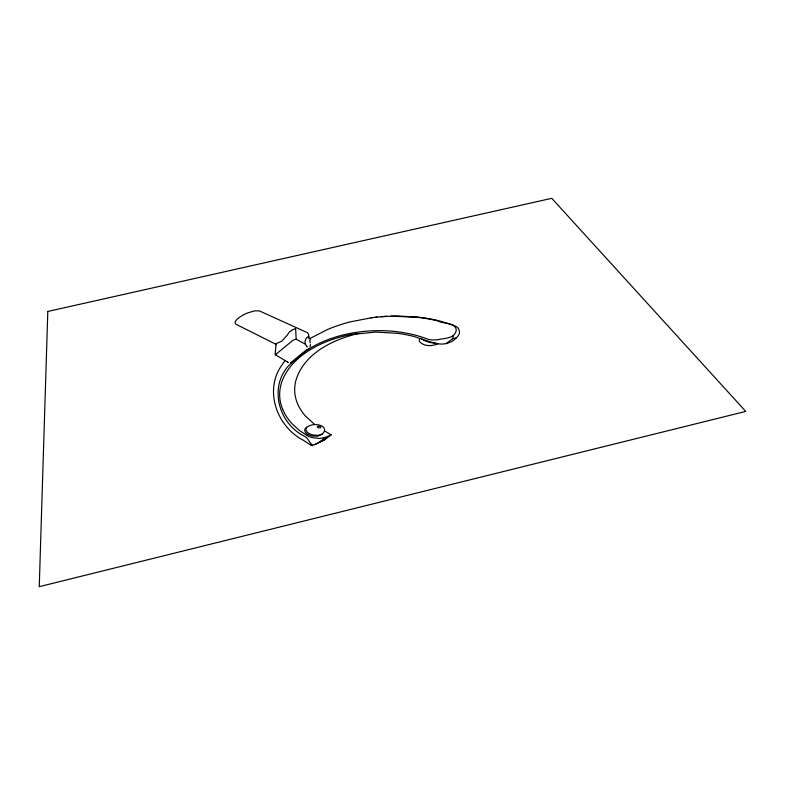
<?xml version="1.0" encoding="UTF-8"?>
<svg xmlns="http://www.w3.org/2000/svg" width="785" height="785" viewBox="0 0 785 785"><rect width="100%" height="100%" fill="white"/><g stroke="black" fill="none" stroke-linecap="round" stroke-linejoin="round"><path stroke-width="1.18" d="M310.409 344.595L310.35 345.233M275.192 353.898L275.977 345.007M310.291 345.655L310.036 346.695M310.065 339.777L310.222 339.238A13.61 7.055 -10.2 0 1 310.772 338.09L327.168 329.68A98.939 54.175 -8.7 0 1 350.11 321.889L372.11 317.66M309.359 348.246L309.025 348.756M282.355 364.446C263.888 389.056 275.957 426.01 303.285 440.228L310.32 444.781M282.659 363.985L285.102 360.541M289.999 331.574L289.537 331.986A12.962 6.643 -10.8 0 0 288.105 333.821A48.13 24.139 -12.4 0 1 287.232 335.264L281.864 341.073L276.369 343.604M306.886 349.541L290.754 362.778L291.971 362.493L307.386 349.845C329.729 335.843 356.567 330.2 382.717 330.681C398.211 331.044 413.715 333.753 428.208 339.316C431.456 340.239 434.89 340.023 438.197 339.66C444.153 338.129 452.641 338.796 455.663 332.447C459.696 322.674 440.807 323.626 437.569 320.829A129.947 72.73 -9 0 0 417.08 317.287L390.989 316.159M291.971 362.493C267.881 383.502 277.144 422.987 304.59 436.303C308.976 437.873 310.33 447.195 314.893 444.487L322.782 440.856A10.882 6.398 -11.2 0 0 325.471 439.237L331.113 434.861L324.47 430.828A9.714 5.672 -11.2 0 1 322.076 434.125L318.514 435.361L313.401 435.047A16.2 9.41 -11 0 1 310.889 434.34L309.408 433.683A16.406 9.528 -10.9 0 1 307.082 432.015L305.64 429.248L306.719 427.383C303.216 428.806 304.776 433.457 308.054 434.537M290.234 331.368L291.529 330.456A11.824 6.054 -10.8 0 1 292.609 329.837M322.066 434.125L317.866 436.224L312.155 436.009A17.358 10.087 -11 0 1 308.054 434.537M352.543 334.361L375.789 332.075L397.495 333.311A106.142 59.513 -9.5 0 1 414.284 336.579L428.453 341.298A54.94 28.221 -6 0 0 433.663 342.76C442.769 345.92 453.298 343.408 458.725 334.93A18.977 9.979 -6.6 0 0 459.608 332.075L458.636 328.837A19.792 10.411 -6.7 0 0 456.713 326.854L452.945 324.902L438.55 320.653A129.505 72.456 -8.9 0 0 418.12 317.13L397.259 315.943L380.803 316.708M314.893 444.487A33.676 19.527 -11.8 0 0 319.976 441.759L325.697 437.314L331.113 434.861M446.086 343.751L452.425 338.826L456.095 337.815M437.981 343.624C432.368 346.46 423.929 346.646 419.563 341.603M293.148 329.563L295.199 328.748M319.976 441.759L325.471 439.237M325.697 437.314L319.515 438.511L312.273 437.618A29.182 16.887 -10.7 0 1 308.26 436.234L299.448 430.523L292.363 424.008A132.076 73.456 -7.6 0 1 284.464 413.106L282.649 409.289M358.922 333.36C333.026 339.414 303.677 353.407 295.739 381A112.873 62.672 -7.7 0 0 296.681 401.37L298.025 404.756A122.656 68.01 -7.4 0 0 305.434 416.04L314.756 424.548M370.952 317.817L376.977 317.032M375.829 317.189L386.976 316.208M306.739 346.057L305.169 344.036L296.151 339.218L294.149 339.787A8.988 4.661 -11 0 0 292.854 340.405L276.497 353.78A4.151 2.169 -11.6 0 0 276.055 354.192L275.849 355.036L287.595 362.022M436.676 343.398L430.69 342.594M316.6 424.548L315.737 424.518A9.577 5.583 -11.3 0 0 306.69 427.364M288.478 362.474L287.801 362.14M423.704 340.19L421.545 338.806M310.536 444.918L310.772 445.056A3.709 2.198 -11.4 0 0 312.351 445.625M306.925 346.391L307.259 347.088M310.232 342.947L309.947 341.475A20.037 10.401 -10 0 1 309.957 340.386M305.169 344.036L304.982 341.485L305.757 339.208A12.383 6.427 -10.4 0 1 308.75 336.206M309.025 338.119L308.534 334.479A12.177 6.251 -10.9 0 0 308.446 334.017L307.288 332.614L259.305 310.87L254.35 310.88L247.118 313.127A28.27 14.071 -11.8 0 0 239.189 317.562C237.462 318.867 233.243 322.095 235.922 324.234L275.241 343.938A3.297 1.698 -11.7 0 1 275.967 344.821M295.66 328.611L296.151 339.218M419.465 341.367A9.234 4.887 -7 0 1 420.073 338.315M316.551 424.656A11.275 6.584 -11.3 0 1 324.519 430.818M275.908 355.075A3.837 2.002 -11.6 0 1 275.192 354.035M309.064 338.109A1.698 0.873 -10.6 0 0 309.31 338.59A2.777 1.433 -10.6 0 0 309.683 338.58M453.024 336.108A12.256 6.476 -6.6 0 1 452.474 338.835M430.72 342.564A30.37 15.837 -6.5 0 1 423.684 340.199M275.398 343.791A1.806 0.932 -11.6 0 1 276.33 343.663M308.495 349.139A2.257 1.187 -10.7 0 1 307.995 349.345M282.698 409.279A117.868 65.675 -8.1 0 1 281.079 384.189C284.572 372.149 293.011 362.13 302.922 354.732A78.981 43.45 -9.2 0 1 352.514 334.253M47.806 311.459L39.25 586.68L745.75 411.418L551.786 198.32L47.806 311.459M317.395 426.569L317.503 427.02A2.777 1.609 -11 0 0 318.102 427.531A3.493 2.031 -11 0 0 319.24 427.854L320.545 427.727L320.771 427.011A2.698 1.57 -11.1 0 0 320.143 426.422L320.005 426.353A3.68 2.139 -11.1 0 0 319.171 426.108L317.395 426.569"/></g></svg>
